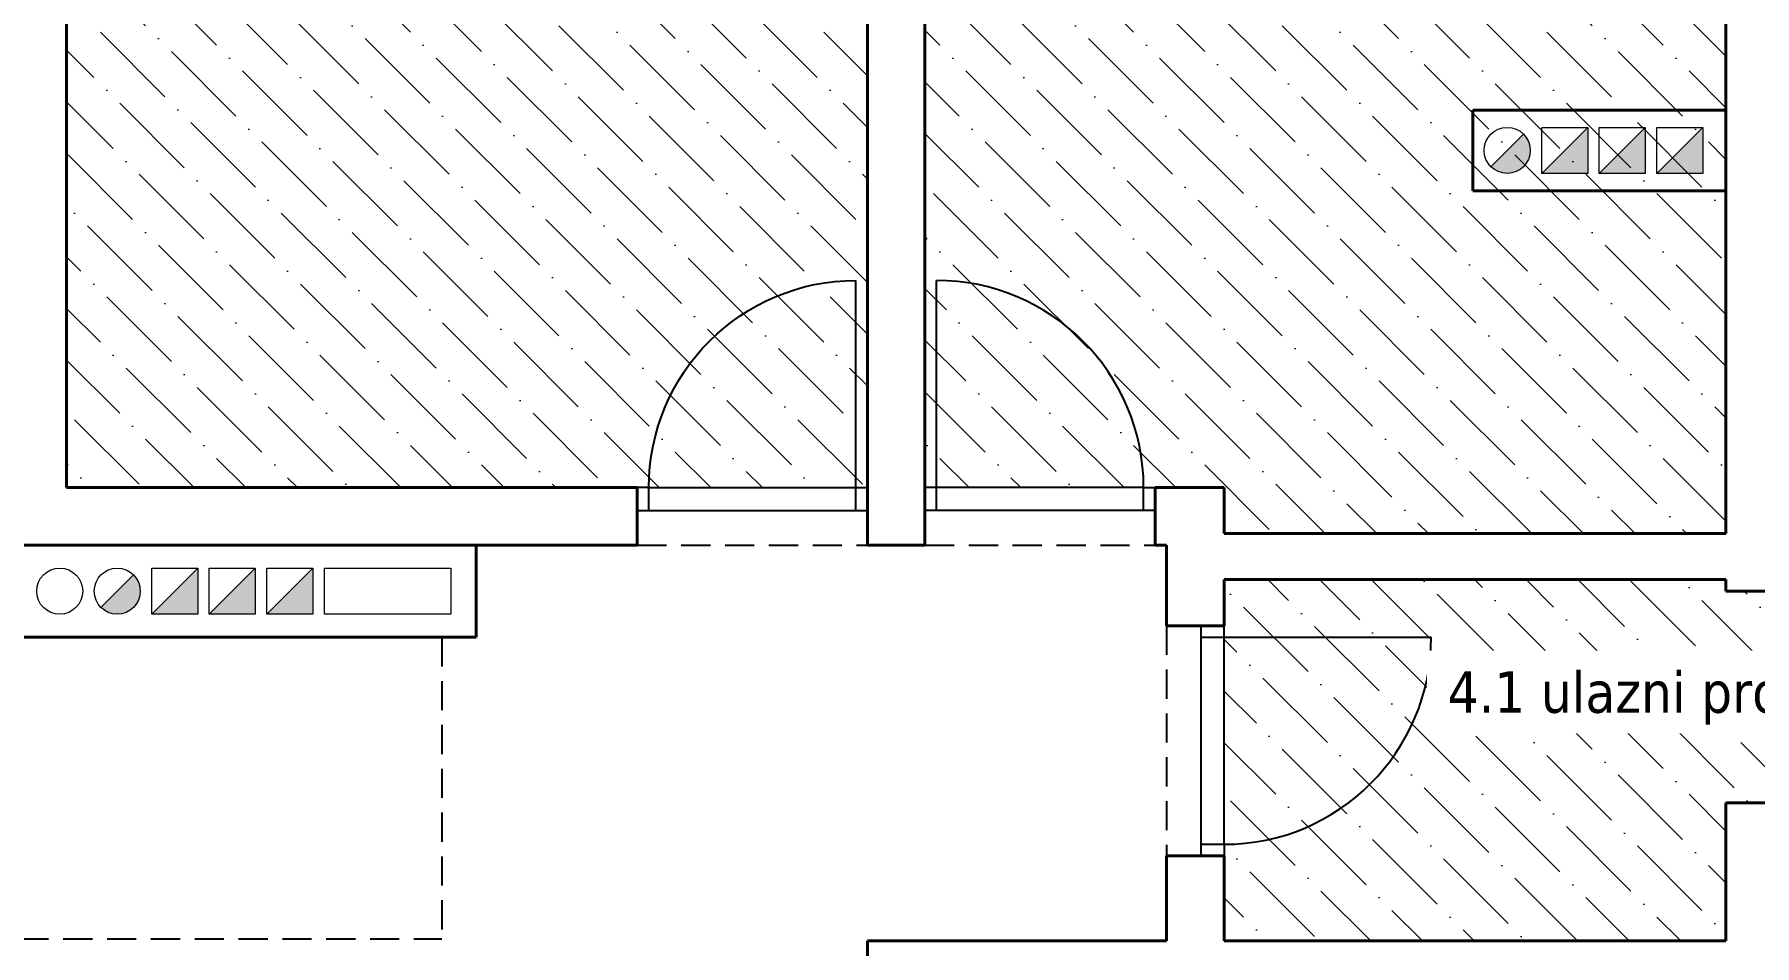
# Model space of a CAD drawing. Header units: millimetres. Extents: x 195897 to 285417, y -229751 to -116129.
# Drawn here: x 210151 to 210899, y -222588 to -222192 of the extents above; entities that cross this region are included whole.
import ezdxf

# ---------------------------------------------------------------- set-up
doc = ezdxf.new("R2010")
doc.units = ezdxf.units.MM
doc.linetypes.add('HIDDENX2', pattern=[19.05, 12.7, -6.35])
for name, color, linetype, lineweight in [('06-hatch_grijano', 30, 'Continuous', 0), ('07-kote', 70, 'Continuous', 9), ('TP_01 - 0.50', 1, 'Continuous', 40), ('TP_07 - 0.20', 255, 'Continuous', 20)]:
    doc.layers.add(name, color=color, linetype=linetype, lineweight=lineweight)
for name, color, linetype in [('TP_Hatch', 252, 'Continuous'), ('TP_Hidden', 8, 'HIDDENX2'), ('TP_Otvori', 8, 'Continuous'), ('TP_Otvori.block', 8, 'Continuous')]:
    doc.layers.add(name, color=color, linetype=linetype)
doc.styles.add('tahoma10', font='tahoma.ttf', dxfattribs={"height": 2})

# ---------------------------------------------------------------- blocks, each defined once
blk = doc.blocks.new('*U656')
at = {"layer": 'TP_Otvori'}
for p, q in [((5, 0), (5, 90)), ((5, 0), (0, 0)), ((95, 0), (5, 0)), ((5, -10), (5, 0)), ((95, -10), (95, 0)), ((95, 0), (100, 0)), ((100, -10), (0, -10))]:
    blk.add_line(p, q, dxfattribs=at)
blk.add_arc((5, 0), 90, 0.00001, 90.00001, dxfattribs=at)

msp = doc.modelspace()

# ---------------------------------------------------------------- hatches: boundary and pattern name
at = {"layer": '06-hatch_grijano'}
h = msp.add_hatch(dxfattribs=at)
h.set_pattern_fill('ANSI36', color=256, scale=5, angle=270, style=0)
h.paths.add_polyline_path([(210165.44, -221889.03), (210513.44, -221889.03), (210513.44, -222389.03), (210165.44, -222389.03)])
h.paths.add_polyline_path([(210284.74, -222116.15), (210439.37, -222116.15), (210439.37, -222077.27), (210284.74, -222077.27)], flags=24)
h = msp.add_hatch(dxfattribs=at)
h.set_pattern_fill('ANSI36', color=256, scale=5, angle=270, style=0)
h.paths.add_polyline_path([(210538.44, -222029.03), (210886.44, -222029.03), (210886.44, -222409.03), (210668.44, -222409.03), (210668.44, -222389.03), (210538.44, -222389.03)])
h.paths.add_polyline_path([(210654.83, -222179.49), (210795.95, -222179.49), (210795.95, -222140.61), (210654.83, -222140.61)], flags=24)
h = msp.add_hatch(dxfattribs=at)
h.set_pattern_fill('ANSI36', color=256, scale=5, angle=270, style=0)
edge = h.paths.add_edge_path()
edge.add_line((211464.44, -222586.03), (211464.44, -222408.03))
edge.add_line((211464.44, -222408.03), (210911.44, -222408.03))
edge.add_line((210911.44, -222408.03), (210911.44, -222434.03))
edge.add_line((210911.44, -222434.03), (210886.44, -222434.03))
edge.add_line((210886.44, -222434.03), (210886.44, -222429.03))
edge.add_line((210886.44, -222429.03), (210668.44, -222429.03))
edge.add_line((210668.44, -222429.03), (210668.44, -222586.03))
edge.add_line((210668.44, -222586.03), (210886.44, -222586.03))
edge.add_line((210886.44, -222586.03), (210886.44, -222526.03))
edge.add_line((210886.44, -222526.03), (210911.44, -222526.03))
edge.add_line((210911.44, -222526.03), (210911.44, -222586.03))
edge.add_line((210911.44, -222586.03), (211259.44, -222586.03))
edge.add_line((211259.44, -222586.03), (211259.44, -222516.03))
edge.add_line((211259.44, -222516.03), (211284.44, -222516.03))
edge.add_line((211284.44, -222516.03), (211284.44, -222586.03))
edge.add_line((211284.44, -222586.03), (211464.44, -222586.03))
edge.add_line((210886.44, -222646.03), (210826.44, -222646.03))
edge.add_line((210826.44, -222646.03), (210826.44, -222611.03))
edge.add_line((210826.44, -222611.03), (210538.44, -222611.03))
edge.add_line((210538.44, -222611.03), (210538.44, -222963.03))
edge.add_line((210538.44, -222963.03), (210648.44, -222963.03))
edge.add_line((210648.44, -222963.03), (210648.44, -222993.03))
edge.add_line((210648.44, -222993.03), (210538.44, -222993.03))
edge.add_line((210538.44, -222993.03), (210538.44, -223101.03))
edge.add_line((210538.44, -223101.03), (210886.44, -223101.03))
edge.add_line((210886.44, -223101.03), (210886.44, -222646.03))
h.paths.add_polyline_path([(210760.55, -222497.3), (210960.22, -222497.3), (210960.22, -222458.41), (210760.55, -222458.41)], flags=24)
h.paths.add_polyline_path([(210664.06, -222885.83), (210794.69, -222885.83), (210794.69, -222846.95), (210664.06, -222846.95)], flags=24)
at = {"layer": 'TP_Hatch'}
h = msp.add_hatch(color=256, dxfattribs=at)
h.dxf.hatch_style = 1
edge = h.paths.add_edge_path()
edge.add_arc((210791.44, -222242.53), 10, 225, 270)
edge.add_arc((210791.44, -222242.53), 10, 270, 360)
edge.add_arc((210791.44, -222242.53), 10, 0, 45)
edge.add_line((210798.51, -222235.46), (210784.37, -222249.6))
h = msp.add_hatch(color=256, dxfattribs=at)
h.dxf.hatch_style = 1
h.paths.add_polyline_path([(210826.44, -222252.53), (210826.44, -222232.53), (210806.44, -222252.53)])
h = msp.add_hatch(color=256, dxfattribs=at)
h.dxf.hatch_style = 1
h.paths.add_polyline_path([(210851.44, -222252.53), (210851.44, -222232.53), (210831.44, -222252.53)])
h = msp.add_hatch(color=256, dxfattribs=at)
h.dxf.hatch_style = 1
h.paths.add_polyline_path([(210876.44, -222252.53), (210876.44, -222232.53), (210856.44, -222252.53)])
h = msp.add_hatch(color=256, dxfattribs=at)
h.dxf.hatch_style = 1
h.paths.add_polyline_path([(210222.44, -222444.03), (210222.44, -222424.03), (210202.44, -222444.03)])
h = msp.add_hatch(color=256, dxfattribs=at)
h.dxf.hatch_style = 1
h.paths.add_polyline_path([(210247.44, -222444.03), (210247.44, -222424.03), (210227.44, -222444.03)])
h = msp.add_hatch(color=256, dxfattribs=at)
h.dxf.hatch_style = 1
h.paths.add_polyline_path([(210272.44, -222444.03), (210272.44, -222424.03), (210252.44, -222444.03)])
h = msp.add_hatch(color=256, dxfattribs=at)
h.dxf.hatch_style = 1
edge = h.paths.add_edge_path()
edge.add_arc((210187.44, -222434.03), 10, 225, 270)
edge.add_arc((210187.44, -222434.03), 10, 270, 360)
edge.add_arc((210187.44, -222434.03), 10, 0, 45)
edge.add_line((210194.51, -222426.96), (210180.37, -222441.1))

# ---------------------------------------------------------------- linework, layer by layer
at = {"layer": '06-hatch_grijano', "linetype": 'ByBlock', "ltscale": 5}
msp.add_lwpolyline([(210165.44, -221889.03), (210513.44, -221889.03), (210513.44, -222389.03), (210165.44, -222389.03)], close=True, dxfattribs=at)
msp.add_lwpolyline([(210538.44, -222029.03), (210886.44, -222029.03), (210886.44, -222409.03), (210668.44, -222409.03), (210668.44, -222389.03), (210538.44, -222389.03), (210538.44, -222029.03)], dxfattribs=at)
at = {"layer": 'TP_01 - 0.50'}
for p, q in [((210513.44, -222389.03), (210513.44, -221849.03)), ((210165.44, -222389.03), (210165.44, -221889.03)), ((210538.44, -222414.03), (210538.44, -222029.03)), ((210886.44, -222260.03), (210886.44, -222029.03)), ((210776.44, -222260.03), (210776.44, -222225.03)), ((210886.44, -222225.03), (210776.44, -222225.03)), ((210886.44, -222260.03), (210776.44, -222260.03)), ((210886.44, -222409.03), (210886.44, -222260.03)), ((210165.44, -222389.03), (210413.44, -222389.03)), ((210413.44, -222389.03), (210413.44, -222414.03)), ((210513.44, -222389.03), (210513.44, -222414.03)), ((210668.44, -222389.03), (210638.44, -222389.03)), ((210638.44, -222389.03), (210638.44, -222414.03)), ((210668.44, -222409.03), (210668.44, -222389.03)), ((210886.44, -222409.03), (210668.44, -222409.03)), ((210343.44, -222414.03), (209927.44, -222414.03)), ((210343.44, -222454.03), (210343.44, -222414.03)), ((210343.44, -222414.03), (210413.44, -222414.03)), ((210513.44, -222414.03), (210538.44, -222414.03)), ((210643.44, -222414.03), (210638.44, -222414.03)), ((210643.44, -222449.03), (210643.44, -222414.03)), ((210886.44, -222429.03), (210668.44, -222429.03)), ((210668.44, -222449.03), (210668.44, -222429.03)), ((210886.44, -222434.03), (210886.44, -222429.03)), ((210911.44, -222434.03), (210886.44, -222434.03)), ((209962.44, -222454.03), (210343.44, -222454.03)), ((210643.44, -222449.03), (210668.44, -222449.03)), ((210886.44, -222586.03), (210886.44, -222526.03)), ((210886.44, -222526.03), (210911.44, -222526.03)), ((210643.44, -222586.03), (210643.44, -222549.03)), ((210643.44, -222549.03), (210668.44, -222549.03)), ((210668.44, -222586.03), (210668.44, -222549.03)), ((210513.44, -222586.03), (210513.44, -223251.03)), ((210513.44, -222586.03), (210643.44, -222586.03)), ((210668.44, -222586.03), (210886.44, -222586.03))]:
    msp.add_line(p, q, dxfattribs=at)
at = {"layer": 'TP_07 - 0.20'}
for p, q in [((210798.51, -222235.46), (210784.37, -222249.6)), ((210826.44, -222232.53), (210806.44, -222252.53)), ((210851.44, -222232.53), (210831.44, -222252.53)), ((210876.44, -222232.53), (210856.44, -222252.53)), ((210222.44, -222424.03), (210202.44, -222444.03)), ((210247.44, -222424.03), (210227.44, -222444.03)), ((210272.44, -222424.03), (210252.44, -222444.03)), ((210194.51, -222426.96), (210180.37, -222441.1))]:
    msp.add_line(p, q, dxfattribs=at)
for points in [[(210806.44, -222232.53), (210826.44, -222232.53), (210826.44, -222252.53), (210806.44, -222252.53)], [(210831.44, -222232.53), (210851.44, -222232.53), (210851.44, -222252.53), (210831.44, -222252.53)], [(210856.44, -222232.53), (210876.44, -222232.53), (210876.44, -222252.53), (210856.44, -222252.53)], [(210202.44, -222424.03), (210222.44, -222424.03), (210222.44, -222444.03), (210202.44, -222444.03)], [(210227.44, -222424.03), (210247.44, -222424.03), (210247.44, -222444.03), (210227.44, -222444.03)], [(210252.44, -222424.03), (210272.44, -222424.03), (210272.44, -222444.03), (210252.44, -222444.03)], [(210277.44, -222424.03), (210332.44, -222424.03), (210332.44, -222444.03), (210277.44, -222444.03)]]:
    msp.add_lwpolyline(points, close=True, dxfattribs=at)
for centre in [(210791.44, -222242.53), (210162.44, -222434.03), (210187.44, -222434.03)]:
    msp.add_circle(centre, 10, dxfattribs=at)
at = {"layer": 'TP_Hidden'}
for p, q in [((210413.44, -222414.03), (210513.44, -222414.03)), ((210538.44, -222414.03), (210638.44, -222414.03)), ((210328.44, -222454.03), (210328.44, -222585.03)), ((210643.44, -222449.03), (210643.44, -222549.03)), ((209973.44, -222585.03), (210328.44, -222585.03))]:
    msp.add_line(p, q, dxfattribs=at)

# ---------------------------------------------------------------- block references
at = {"layer": 'TP_Otvori.block', "xscale": -1}
msp.add_blockref('*U656', (210513.44, -222389.03), dxfattribs=at)
at = {"layer": 'TP_Otvori.block'}
msp.add_blockref('*U656', (210538.44, -222389.03), dxfattribs=at)
at = {"layer": 'TP_Otvori.block', "rotation": 270}
msp.add_blockref('*U656', (210668.44, -222449.03), dxfattribs=at)

# ---------------------------------------------------------------- next in the draw order: texts
at = {"layer": '07-kote', "linetype": 'ByBlock', "ltscale": 5, "insert": (210765.54, -222468.87), "char_height": 18, "attachment_point": 1, "style": 'tahoma10', "bg_fill": 2}
msp.add_mtext_dynamic_manual_height_columns('\\pt90;4.1 ulazni prostor ', width=249.5592, gutter_width=10, heights=[2.54], dxfattribs=at)

# ---------------------------------------------------------------- next in the draw order: linework, layer by layer
at = {"layer": '06-hatch_grijano', "linetype": 'ByBlock', "ltscale": 5}
msp.add_lwpolyline([(211464.44, -222586.03), (211464.44, -222408.03), (210911.44, -222408.03), (210911.44, -222434.03), (210886.44, -222434.03), (210886.44, -222429.03), (210668.44, -222429.03), (210668.44, -222586.03), (210886.44, -222586.03), (210886.44, -222526.03), (210911.44, -222526.03), (210911.44, -222586.03), (211259.44, -222586.03), (211259.44, -222516.03), (211284.44, -222516.03), (211284.44, -222586.03), (211464.44, -222586.03)], dxfattribs=at)

doc.saveas('drawing.dxf')
